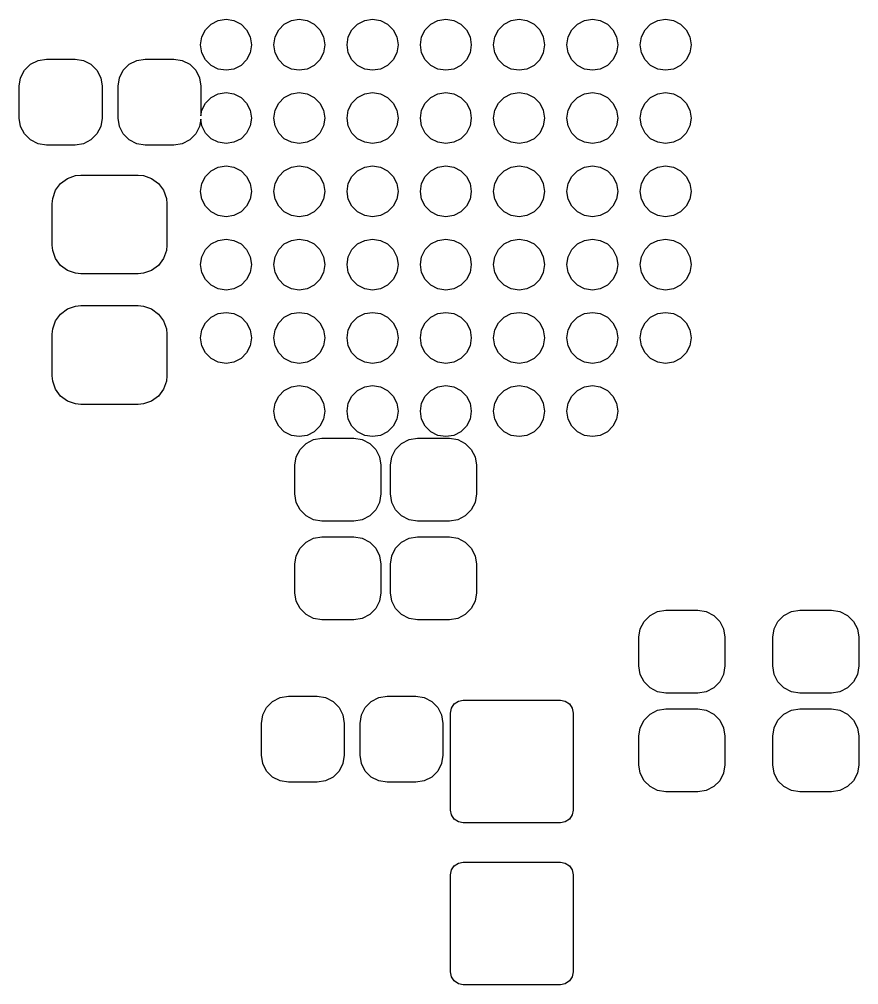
# Model space of a CAD drawing. Extents: x 2.42 to 5.08, y -5.33 to -2.67.
# Drawn here: x 3.386 to 3.905, y -4.49 to -3.894 of the extents above; entities that cross this region are included whole.
import ezdxf

# ---------------------------------------------------------------- set-up
doc = ezdxf.new("R2010")
doc.units = 0
doc.header["$MEASUREMENT"] = 0
doc.layers.add('BLACK', color=7, linetype='CONTINUOUS')

msp = doc.modelspace()

# ---------------------------------------------------------------- linework, layer by layer
at = {"layer": 'BLACK', "linetype": 'CONTINUOUS'}
for p, q in [((3.50432, -3.89671), (3.50871, -3.89447)), ((3.50871, -3.89447), (3.51357, -3.8937)), ((3.51357, -3.8937), (3.51844, -3.89447)), ((3.51844, -3.89447), (3.52283, -3.89671)), ((3.54959, -3.89671), (3.55398, -3.89447)), ((3.55398, -3.89447), (3.55885, -3.8937)), ((3.55885, -3.8937), (3.56372, -3.89447)), ((3.56372, -3.89447), (3.56811, -3.89671)), ((3.59487, -3.89671), (3.59926, -3.89447)), ((3.59926, -3.89447), (3.60413, -3.8937)), ((3.60413, -3.8937), (3.60899, -3.89447)), ((3.60899, -3.89447), (3.61338, -3.89671)), ((3.64015, -3.89671), (3.64454, -3.89447)), ((3.64454, -3.89447), (3.6494, -3.8937)), ((3.6494, -3.8937), (3.65427, -3.89447)), ((3.65427, -3.89447), (3.65866, -3.89671)), ((3.68542, -3.89671), (3.68981, -3.89447)), ((3.68981, -3.89447), (3.69468, -3.8937)), ((3.69468, -3.8937), (3.69954, -3.89447)), ((3.69954, -3.89447), (3.70393, -3.89671)), ((3.7307, -3.89671), (3.73509, -3.89447)), ((3.73509, -3.89447), (3.73995, -3.8937)), ((3.73995, -3.8937), (3.74482, -3.89447)), ((3.74482, -3.89447), (3.74921, -3.89671)), ((3.77597, -3.89671), (3.78036, -3.89447)), ((3.78036, -3.89447), (3.78523, -3.8937)), ((3.78523, -3.8937), (3.79009, -3.89447)), ((3.79009, -3.89447), (3.79448, -3.89671)), ((3.4986, -3.90458), (3.50083, -3.90019)), ((3.50083, -3.90019), (3.50432, -3.89671)), ((3.52283, -3.89671), (3.52632, -3.90019)), ((3.52632, -3.90019), (3.52855, -3.90458)), ((3.54387, -3.90458), (3.54611, -3.90019)), ((3.54611, -3.90019), (3.54959, -3.89671)), ((3.56811, -3.89671), (3.57159, -3.90019)), ((3.57159, -3.90019), (3.57383, -3.90458)), ((3.58915, -3.90458), (3.59139, -3.90019)), ((3.59139, -3.90019), (3.59487, -3.89671)), ((3.61338, -3.89671), (3.61687, -3.90019)), ((3.61687, -3.90019), (3.6191, -3.90458)), ((3.63442, -3.90458), (3.63666, -3.90019)), ((3.63666, -3.90019), (3.64015, -3.89671)), ((3.65866, -3.89671), (3.66214, -3.90019)), ((3.66214, -3.90019), (3.66438, -3.90458)), ((3.6797, -3.90458), (3.68194, -3.90019)), ((3.68194, -3.90019), (3.68542, -3.89671)), ((3.70393, -3.89671), (3.70742, -3.90019)), ((3.70742, -3.90019), (3.70965, -3.90458)), ((3.72498, -3.90458), (3.72721, -3.90019)), ((3.72721, -3.90019), (3.7307, -3.89671)), ((3.74921, -3.89671), (3.75269, -3.90019)), ((3.75269, -3.90019), (3.75493, -3.90458)), ((3.77025, -3.90458), (3.77249, -3.90019)), ((3.77249, -3.90019), (3.77597, -3.89671)), ((3.79448, -3.89671), (3.79797, -3.90019)), ((3.79797, -3.90019), (3.80021, -3.90458)), ((3.49783, -3.90945), (3.4986, -3.90458)), ((3.52855, -3.90458), (3.52932, -3.90945)), ((3.5431, -3.90945), (3.54387, -3.90458)), ((3.57383, -3.90458), (3.5746, -3.90945)), ((3.58838, -3.90945), (3.58915, -3.90458)), ((3.6191, -3.90458), (3.61987, -3.90945)), ((3.63365, -3.90945), (3.63442, -3.90458)), ((3.66438, -3.90458), (3.66515, -3.90945)), ((3.67893, -3.90945), (3.6797, -3.90458)), ((3.70965, -3.90458), (3.71043, -3.90945)), ((3.7242, -3.90945), (3.72498, -3.90458)), ((3.75493, -3.90458), (3.7557, -3.90945)), ((3.76948, -3.90945), (3.77025, -3.90458)), ((3.80021, -3.90458), (3.80098, -3.90945)), ((3.4986, -3.91432), (3.49783, -3.90945)), ((3.52932, -3.90945), (3.52855, -3.91432)), ((3.54387, -3.91432), (3.5431, -3.90945)), ((3.5746, -3.90945), (3.57383, -3.91432)), ((3.58915, -3.91432), (3.58838, -3.90945)), ((3.61987, -3.90945), (3.6191, -3.91432)), ((3.63442, -3.91432), (3.63365, -3.90945)), ((3.66515, -3.90945), (3.66438, -3.91432)), ((3.6797, -3.91432), (3.67893, -3.90945)), ((3.71043, -3.90945), (3.70965, -3.91432)), ((3.72498, -3.91432), (3.7242, -3.90945)), ((3.7557, -3.90945), (3.75493, -3.91432)), ((3.77025, -3.91432), (3.76948, -3.90945)), ((3.80098, -3.90945), (3.80021, -3.91432)), ((3.39272, -3.9215), (3.39739, -3.91913)), ((3.39739, -3.91913), (3.40256, -3.91831)), ((3.40256, -3.91831), (3.42028, -3.91831)), ((3.42028, -3.91831), (3.42545, -3.91913)), ((3.42545, -3.91913), (3.43011, -3.9215)), ((3.45375, -3.9215), (3.45841, -3.91913)), ((3.45841, -3.91913), (3.46358, -3.91831)), ((3.46358, -3.91831), (3.4813, -3.91831)), ((3.4813, -3.91831), (3.48647, -3.91913)), ((3.48647, -3.91913), (3.49113, -3.9215)), ((3.50083, -3.91871), (3.4986, -3.91432)), ((3.50432, -3.92219), (3.50083, -3.91871)), ((3.52632, -3.91871), (3.52283, -3.92219)), ((3.52855, -3.91432), (3.52632, -3.91871)), ((3.54611, -3.91871), (3.54387, -3.91432)), ((3.54959, -3.92219), (3.54611, -3.91871)), ((3.57159, -3.91871), (3.56811, -3.92219)), ((3.57383, -3.91432), (3.57159, -3.91871)), ((3.59139, -3.91871), (3.58915, -3.91432)), ((3.59487, -3.92219), (3.59139, -3.91871)), ((3.61687, -3.91871), (3.61338, -3.92219)), ((3.6191, -3.91432), (3.61687, -3.91871)), ((3.63666, -3.91871), (3.63442, -3.91432)), ((3.64015, -3.92219), (3.63666, -3.91871)), ((3.66214, -3.91871), (3.65866, -3.92219)), ((3.66438, -3.91432), (3.66214, -3.91871)), ((3.68194, -3.91871), (3.6797, -3.91432)), ((3.68542, -3.92219), (3.68194, -3.91871)), ((3.70742, -3.91871), (3.70393, -3.92219)), ((3.70965, -3.91432), (3.70742, -3.91871)), ((3.72721, -3.91871), (3.72498, -3.91432)), ((3.7307, -3.92219), (3.72721, -3.91871)), ((3.75269, -3.91871), (3.74921, -3.92219)), ((3.75493, -3.91432), (3.75269, -3.91871)), ((3.77249, -3.91871), (3.77025, -3.91432)), ((3.77597, -3.92219), (3.77249, -3.91871)), ((3.79797, -3.91871), (3.79448, -3.92219)), ((3.80021, -3.91432), (3.79797, -3.91871)), ((3.38665, -3.92987), (3.38902, -3.9252)), ((3.38902, -3.9252), (3.39272, -3.9215)), ((3.43011, -3.9215), (3.43381, -3.9252)), ((3.43381, -3.9252), (3.43619, -3.92987)), ((3.44767, -3.92987), (3.45005, -3.9252)), ((3.45005, -3.9252), (3.45375, -3.9215)), ((3.49113, -3.9215), (3.49484, -3.9252)), ((3.49484, -3.9252), (3.49721, -3.92987)), ((3.50871, -3.92443), (3.50432, -3.92219)), ((3.51357, -3.9252), (3.50871, -3.92443)), ((3.51844, -3.92443), (3.51357, -3.9252)), ((3.52283, -3.92219), (3.51844, -3.92443)), ((3.55398, -3.92443), (3.54959, -3.92219)), ((3.55885, -3.9252), (3.55398, -3.92443)), ((3.56372, -3.92443), (3.55885, -3.9252)), ((3.56811, -3.92219), (3.56372, -3.92443)), ((3.59926, -3.92443), (3.59487, -3.92219)), ((3.60413, -3.9252), (3.59926, -3.92443)), ((3.60899, -3.92443), (3.60413, -3.9252)), ((3.61338, -3.92219), (3.60899, -3.92443)), ((3.64454, -3.92443), (3.64015, -3.92219)), ((3.6494, -3.9252), (3.64454, -3.92443)), ((3.65427, -3.92443), (3.6494, -3.9252)), ((3.65866, -3.92219), (3.65427, -3.92443)), ((3.68981, -3.92443), (3.68542, -3.92219)), ((3.69468, -3.9252), (3.68981, -3.92443)), ((3.69954, -3.92443), (3.69468, -3.9252)), ((3.70393, -3.92219), (3.69954, -3.92443)), ((3.73509, -3.92443), (3.7307, -3.92219)), ((3.73995, -3.9252), (3.73509, -3.92443)), ((3.74482, -3.92443), (3.73995, -3.9252)), ((3.74921, -3.92219), (3.74482, -3.92443)), ((3.78036, -3.92443), (3.77597, -3.92219)), ((3.78523, -3.9252), (3.78036, -3.92443)), ((3.79009, -3.92443), (3.78523, -3.9252)), ((3.79448, -3.92219), (3.79009, -3.92443)), ((3.38583, -3.93504), (3.38665, -3.92987)), ((3.43619, -3.92987), (3.43701, -3.93504)), ((3.44685, -3.93504), (3.44767, -3.92987)), ((3.49721, -3.92987), (3.49803, -3.93504)), ((3.38583, -3.95472), (3.38583, -3.93504)), ((3.43701, -3.93504), (3.43701, -3.95472)), ((3.44685, -3.95472), (3.44685, -3.93504)), ((3.49803, -3.93504), (3.49803, -3.95343)), ((3.50083, -3.94547), (3.50432, -3.94198)), ((3.50432, -3.94198), (3.50871, -3.93975)), ((3.50871, -3.93975), (3.51357, -3.93898)), ((3.51357, -3.93898), (3.51844, -3.93975)), ((3.51844, -3.93975), (3.52283, -3.94198)), ((3.52283, -3.94198), (3.52632, -3.94547)), ((3.54611, -3.94547), (3.54959, -3.94198)), ((3.54959, -3.94198), (3.55398, -3.93975)), ((3.55398, -3.93975), (3.55885, -3.93898)), ((3.55885, -3.93898), (3.56372, -3.93975)), ((3.56372, -3.93975), (3.56811, -3.94198)), ((3.56811, -3.94198), (3.57159, -3.94547)), ((3.59139, -3.94547), (3.59487, -3.94198)), ((3.59487, -3.94198), (3.59926, -3.93975)), ((3.59926, -3.93975), (3.60413, -3.93898)), ((3.60413, -3.93898), (3.60899, -3.93975)), ((3.60899, -3.93975), (3.61338, -3.94198)), ((3.61338, -3.94198), (3.61687, -3.94547)), ((3.63666, -3.94547), (3.64015, -3.94198)), ((3.64015, -3.94198), (3.64454, -3.93975)), ((3.64454, -3.93975), (3.6494, -3.93898)), ((3.6494, -3.93898), (3.65427, -3.93975)), ((3.65427, -3.93975), (3.65866, -3.94198)), ((3.65866, -3.94198), (3.66214, -3.94547)), ((3.68194, -3.94547), (3.68542, -3.94198)), ((3.68542, -3.94198), (3.68981, -3.93975)), ((3.68981, -3.93975), (3.69468, -3.93898)), ((3.69468, -3.93898), (3.69954, -3.93975)), ((3.69954, -3.93975), (3.70393, -3.94198)), ((3.70393, -3.94198), (3.70742, -3.94547)), ((3.72721, -3.94547), (3.7307, -3.94198)), ((3.7307, -3.94198), (3.73509, -3.93975)), ((3.73509, -3.93975), (3.73995, -3.93898)), ((3.73995, -3.93898), (3.74482, -3.93975)), ((3.74482, -3.93975), (3.74921, -3.94198)), ((3.74921, -3.94198), (3.75269, -3.94547)), ((3.77249, -3.94547), (3.77597, -3.94198)), ((3.77597, -3.94198), (3.78036, -3.93975)), ((3.78036, -3.93975), (3.78523, -3.93898)), ((3.78523, -3.93898), (3.79009, -3.93975)), ((3.79009, -3.93975), (3.79448, -3.94198)), ((3.79448, -3.94198), (3.79797, -3.94547)), ((3.4986, -3.94986), (3.50083, -3.94547)), ((3.52632, -3.94547), (3.52855, -3.94986)), ((3.54387, -3.94986), (3.54611, -3.94547)), ((3.57159, -3.94547), (3.57383, -3.94986)), ((3.58915, -3.94986), (3.59139, -3.94547)), ((3.61687, -3.94547), (3.6191, -3.94986)), ((3.63442, -3.94986), (3.63666, -3.94547)), ((3.66214, -3.94547), (3.66438, -3.94986)), ((3.6797, -3.94986), (3.68194, -3.94547)), ((3.70742, -3.94547), (3.70965, -3.94986)), ((3.72498, -3.94986), (3.72721, -3.94547)), ((3.75269, -3.94547), (3.75493, -3.94986)), ((3.77025, -3.94986), (3.77249, -3.94547)), ((3.79797, -3.94547), (3.80021, -3.94986)), ((3.38665, -3.95989), (3.38583, -3.95472)), ((3.43701, -3.95472), (3.43619, -3.95989)), ((3.44767, -3.95989), (3.44685, -3.95472)), ((3.49803, -3.95343), (3.4986, -3.94986)), ((3.52855, -3.94986), (3.52932, -3.95472)), ((3.52932, -3.95472), (3.52855, -3.95959)), ((3.5431, -3.95472), (3.54387, -3.94986)), ((3.54387, -3.95959), (3.5431, -3.95472)), ((3.57383, -3.94986), (3.5746, -3.95472)), ((3.5746, -3.95472), (3.57383, -3.95959)), ((3.58838, -3.95472), (3.58915, -3.94986)), ((3.58915, -3.95959), (3.58838, -3.95472)), ((3.6191, -3.94986), (3.61987, -3.95472)), ((3.61987, -3.95472), (3.6191, -3.95959)), ((3.63365, -3.95472), (3.63442, -3.94986)), ((3.63442, -3.95959), (3.63365, -3.95472)), ((3.66438, -3.94986), (3.66515, -3.95472)), ((3.66515, -3.95472), (3.66438, -3.95959)), ((3.67893, -3.95472), (3.6797, -3.94986)), ((3.6797, -3.95959), (3.67893, -3.95472)), ((3.70965, -3.94986), (3.71043, -3.95472)), ((3.71043, -3.95472), (3.70965, -3.95959)), ((3.7242, -3.95472), (3.72498, -3.94986)), ((3.72498, -3.95959), (3.7242, -3.95472)), ((3.75493, -3.94986), (3.7557, -3.95472)), ((3.7557, -3.95472), (3.75493, -3.95959)), ((3.76948, -3.95472), (3.77025, -3.94986)), ((3.77025, -3.95959), (3.76948, -3.95472)), ((3.80021, -3.94986), (3.80098, -3.95472)), ((3.80098, -3.95472), (3.80021, -3.95959)), ((3.38902, -3.96456), (3.38665, -3.95989)), ((3.43619, -3.95989), (3.43381, -3.96456)), ((3.45005, -3.96456), (3.44767, -3.95989)), ((3.49721, -3.95989), (3.49484, -3.96456)), ((3.49793, -3.95537), (3.49721, -3.95989)), ((3.4986, -3.95959), (3.49793, -3.95537)), ((3.50083, -3.96398), (3.4986, -3.95959)), ((3.52855, -3.95959), (3.52632, -3.96398)), ((3.54611, -3.96398), (3.54387, -3.95959)), ((3.57383, -3.95959), (3.57159, -3.96398)), ((3.59139, -3.96398), (3.58915, -3.95959)), ((3.6191, -3.95959), (3.61687, -3.96398)), ((3.63666, -3.96398), (3.63442, -3.95959)), ((3.66438, -3.95959), (3.66214, -3.96398)), ((3.68194, -3.96398), (3.6797, -3.95959)), ((3.70965, -3.95959), (3.70742, -3.96398)), ((3.72721, -3.96398), (3.72498, -3.95959)), ((3.75493, -3.95959), (3.75269, -3.96398)), ((3.77249, -3.96398), (3.77025, -3.95959)), ((3.80021, -3.95959), (3.79797, -3.96398)), ((3.39272, -3.96826), (3.38902, -3.96456)), ((3.43381, -3.96456), (3.43011, -3.96826)), ((3.45375, -3.96826), (3.45005, -3.96456)), ((3.49484, -3.96456), (3.49113, -3.96826)), ((3.50432, -3.96746), (3.50083, -3.96398)), ((3.52632, -3.96398), (3.52283, -3.96746)), ((3.54959, -3.96746), (3.54611, -3.96398)), ((3.57159, -3.96398), (3.56811, -3.96746)), ((3.59487, -3.96746), (3.59139, -3.96398)), ((3.61687, -3.96398), (3.61338, -3.96746)), ((3.64015, -3.96746), (3.63666, -3.96398)), ((3.66214, -3.96398), (3.65866, -3.96746)), ((3.68542, -3.96746), (3.68194, -3.96398)), ((3.70742, -3.96398), (3.70393, -3.96746)), ((3.7307, -3.96746), (3.72721, -3.96398)), ((3.75269, -3.96398), (3.74921, -3.96746)), ((3.77597, -3.96746), (3.77249, -3.96398)), ((3.79797, -3.96398), (3.79448, -3.96746)), ((3.39739, -3.97064), (3.39272, -3.96826)), ((3.40256, -3.97146), (3.39739, -3.97064)), ((3.42028, -3.97146), (3.40256, -3.97146)), ((3.42545, -3.97064), (3.42028, -3.97146)), ((3.43011, -3.96826), (3.42545, -3.97064)), ((3.45841, -3.97064), (3.45375, -3.96826)), ((3.46358, -3.97146), (3.45841, -3.97064)), ((3.4813, -3.97146), (3.46358, -3.97146)), ((3.48647, -3.97064), (3.4813, -3.97146)), ((3.49113, -3.96826), (3.48647, -3.97064)), ((3.50871, -3.9697), (3.50432, -3.96746)), ((3.51357, -3.97047), (3.50871, -3.9697)), ((3.51844, -3.9697), (3.51357, -3.97047)), ((3.52283, -3.96746), (3.51844, -3.9697)), ((3.55398, -3.9697), (3.54959, -3.96746)), ((3.55885, -3.97047), (3.55398, -3.9697)), ((3.56372, -3.9697), (3.55885, -3.97047)), ((3.56811, -3.96746), (3.56372, -3.9697)), ((3.59926, -3.9697), (3.59487, -3.96746)), ((3.60413, -3.97047), (3.59926, -3.9697)), ((3.60899, -3.9697), (3.60413, -3.97047)), ((3.61338, -3.96746), (3.60899, -3.9697)), ((3.64454, -3.9697), (3.64015, -3.96746)), ((3.6494, -3.97047), (3.64454, -3.9697)), ((3.65427, -3.9697), (3.6494, -3.97047)), ((3.65866, -3.96746), (3.65427, -3.9697)), ((3.68981, -3.9697), (3.68542, -3.96746)), ((3.69468, -3.97047), (3.68981, -3.9697)), ((3.69954, -3.9697), (3.69468, -3.97047)), ((3.70393, -3.96746), (3.69954, -3.9697)), ((3.73509, -3.9697), (3.7307, -3.96746)), ((3.73995, -3.97047), (3.73509, -3.9697)), ((3.74482, -3.9697), (3.73995, -3.97047)), ((3.74921, -3.96746), (3.74482, -3.9697)), ((3.78036, -3.9697), (3.77597, -3.96746)), ((3.78523, -3.97047), (3.78036, -3.9697)), ((3.79009, -3.9697), (3.78523, -3.97047)), ((3.79448, -3.96746), (3.79009, -3.9697)), ((3.50871, -3.98502), (3.51357, -3.98425)), ((3.51357, -3.98425), (3.51844, -3.98502)), ((3.55398, -3.98502), (3.55885, -3.98425)), ((3.55885, -3.98425), (3.56372, -3.98502)), ((3.59926, -3.98502), (3.60413, -3.98425)), ((3.60413, -3.98425), (3.60899, -3.98502)), ((3.64454, -3.98502), (3.6494, -3.98425)), ((3.6494, -3.98425), (3.65427, -3.98502)), ((3.68981, -3.98502), (3.69468, -3.98425)), ((3.69468, -3.98425), (3.69954, -3.98502)), ((3.73509, -3.98502), (3.73995, -3.98425)), ((3.73995, -3.98425), (3.74482, -3.98502)), ((3.78036, -3.98502), (3.78523, -3.98425)), ((3.78523, -3.98425), (3.79009, -3.98502)), ((3.41559, -3.99199), (3.42056, -3.99025)), ((3.42056, -3.99025), (3.42388, -3.98993)), ((3.42388, -3.98993), (3.45932, -3.98993)), ((3.45932, -3.98993), (3.46264, -3.99025)), ((3.46264, -3.99025), (3.46761, -3.99199)), ((3.4986, -3.99513), (3.50083, -3.99074)), ((3.50083, -3.99074), (3.50432, -3.98726)), ((3.50432, -3.98726), (3.50871, -3.98502)), ((3.51844, -3.98502), (3.52283, -3.98726)), ((3.52283, -3.98726), (3.52632, -3.99074)), ((3.52632, -3.99074), (3.52855, -3.99513)), ((3.54387, -3.99513), (3.54611, -3.99074)), ((3.54611, -3.99074), (3.54959, -3.98726)), ((3.54959, -3.98726), (3.55398, -3.98502)), ((3.56372, -3.98502), (3.56811, -3.98726)), ((3.56811, -3.98726), (3.57159, -3.99074)), ((3.57159, -3.99074), (3.57383, -3.99513)), ((3.58915, -3.99513), (3.59139, -3.99074)), ((3.59139, -3.99074), (3.59487, -3.98726)), ((3.59487, -3.98726), (3.59926, -3.98502)), ((3.60899, -3.98502), (3.61338, -3.98726)), ((3.61338, -3.98726), (3.61687, -3.99074)), ((3.61687, -3.99074), (3.6191, -3.99513)), ((3.63442, -3.99513), (3.63666, -3.99074)), ((3.63666, -3.99074), (3.64015, -3.98726)), ((3.64015, -3.98726), (3.64454, -3.98502)), ((3.65427, -3.98502), (3.65866, -3.98726)), ((3.65866, -3.98726), (3.66214, -3.99074)), ((3.66214, -3.99074), (3.66438, -3.99513)), ((3.6797, -3.99513), (3.68194, -3.99074)), ((3.68194, -3.99074), (3.68542, -3.98726)), ((3.68542, -3.98726), (3.68981, -3.98502)), ((3.69954, -3.98502), (3.70393, -3.98726)), ((3.70393, -3.98726), (3.70742, -3.99074)), ((3.70742, -3.99074), (3.70965, -3.99513)), ((3.72498, -3.99513), (3.72721, -3.99074)), ((3.72721, -3.99074), (3.7307, -3.98726)), ((3.7307, -3.98726), (3.73509, -3.98502)), ((3.74482, -3.98502), (3.74921, -3.98726)), ((3.74921, -3.98726), (3.75269, -3.99074)), ((3.75269, -3.99074), (3.75493, -3.99513)), ((3.77025, -3.99513), (3.77249, -3.99074)), ((3.77249, -3.99074), (3.77597, -3.98726)), ((3.77597, -3.98726), (3.78036, -3.98502)), ((3.79009, -3.98502), (3.79448, -3.98726)), ((3.79448, -3.98726), (3.79797, -3.99074)), ((3.79797, -3.99074), (3.80021, -3.99513)), ((3.40823, -3.99936), (3.41136, -3.99512)), ((3.41136, -3.99512), (3.41559, -3.99199)), ((3.46761, -3.99199), (3.47184, -3.99512)), ((3.47184, -3.99512), (3.47497, -3.99936)), ((3.49783, -4), (3.4986, -3.99513)), ((3.52855, -3.99513), (3.52932, -4)), ((3.5431, -4), (3.54387, -3.99513)), ((3.57383, -3.99513), (3.5746, -4)), ((3.58838, -4), (3.58915, -3.99513)), ((3.6191, -3.99513), (3.61987, -4)), ((3.63365, -4), (3.63442, -3.99513)), ((3.66438, -3.99513), (3.66515, -4)), ((3.67893, -4), (3.6797, -3.99513)), ((3.70965, -3.99513), (3.71043, -4)), ((3.7242, -4), (3.72498, -3.99513)), ((3.75493, -3.99513), (3.7557, -4)), ((3.76948, -4), (3.77025, -3.99513)), ((3.80021, -3.99513), (3.80098, -4)), ((3.40648, -4.00433), (3.40823, -3.99936)), ((3.47497, -3.99936), (3.47672, -4.00433)), ((3.4986, -4.00487), (3.49783, -4)), ((3.52932, -4), (3.52855, -4.00487)), ((3.54387, -4.00487), (3.5431, -4)), ((3.5746, -4), (3.57383, -4.00487)), ((3.58915, -4.00487), (3.58838, -4)), ((3.61987, -4), (3.6191, -4.00487)), ((3.63442, -4.00487), (3.63365, -4)), ((3.66515, -4), (3.66438, -4.00487)), ((3.6797, -4.00487), (3.67893, -4)), ((3.71043, -4), (3.70965, -4.00487)), ((3.72498, -4.00487), (3.7242, -4)), ((3.7557, -4), (3.75493, -4.00487)), ((3.77025, -4.00487), (3.76948, -4)), ((3.80098, -4), (3.80021, -4.00487)), ((3.40617, -4.00765), (3.40648, -4.00433)), ((3.40617, -4.03324), (3.40617, -4.00765)), ((3.47672, -4.00433), (3.47703, -4.00765)), ((3.47703, -4.00765), (3.47703, -4.03324)), ((3.50083, -4.00926), (3.4986, -4.00487)), ((3.52855, -4.00487), (3.52632, -4.00926)), ((3.54611, -4.00926), (3.54387, -4.00487)), ((3.57383, -4.00487), (3.57159, -4.00926)), ((3.59139, -4.00926), (3.58915, -4.00487)), ((3.6191, -4.00487), (3.61687, -4.00926)), ((3.63666, -4.00926), (3.63442, -4.00487)), ((3.66438, -4.00487), (3.66214, -4.00926)), ((3.68194, -4.00926), (3.6797, -4.00487)), ((3.70965, -4.00487), (3.70742, -4.00926)), ((3.72721, -4.00926), (3.72498, -4.00487)), ((3.75493, -4.00487), (3.75269, -4.00926)), ((3.77249, -4.00926), (3.77025, -4.00487)), ((3.80021, -4.00487), (3.79797, -4.00926)), ((3.50432, -4.01274), (3.50083, -4.00926)), ((3.50871, -4.01498), (3.50432, -4.01274)), ((3.52283, -4.01274), (3.51844, -4.01498)), ((3.52632, -4.00926), (3.52283, -4.01274)), ((3.54959, -4.01274), (3.54611, -4.00926)), ((3.55398, -4.01498), (3.54959, -4.01274)), ((3.56811, -4.01274), (3.56372, -4.01498)), ((3.57159, -4.00926), (3.56811, -4.01274)), ((3.59487, -4.01274), (3.59139, -4.00926)), ((3.59926, -4.01498), (3.59487, -4.01274)), ((3.61338, -4.01274), (3.60899, -4.01498)), ((3.61687, -4.00926), (3.61338, -4.01274)), ((3.64015, -4.01274), (3.63666, -4.00926)), ((3.64454, -4.01498), (3.64015, -4.01274)), ((3.65866, -4.01274), (3.65427, -4.01498)), ((3.66214, -4.00926), (3.65866, -4.01274)), ((3.68542, -4.01274), (3.68194, -4.00926)), ((3.68981, -4.01498), (3.68542, -4.01274)), ((3.70393, -4.01274), (3.69954, -4.01498)), ((3.70742, -4.00926), (3.70393, -4.01274)), ((3.7307, -4.01274), (3.72721, -4.00926)), ((3.73509, -4.01498), (3.7307, -4.01274)), ((3.74921, -4.01274), (3.74482, -4.01498)), ((3.75269, -4.00926), (3.74921, -4.01274)), ((3.77597, -4.01274), (3.77249, -4.00926)), ((3.78036, -4.01498), (3.77597, -4.01274)), ((3.79448, -4.01274), (3.79009, -4.01498)), ((3.79797, -4.00926), (3.79448, -4.01274)), ((3.51357, -4.01575), (3.50871, -4.01498)), ((3.51844, -4.01498), (3.51357, -4.01575)), ((3.55885, -4.01575), (3.55398, -4.01498)), ((3.56372, -4.01498), (3.55885, -4.01575)), ((3.60413, -4.01575), (3.59926, -4.01498)), ((3.60899, -4.01498), (3.60413, -4.01575)), ((3.6494, -4.01575), (3.64454, -4.01498)), ((3.65427, -4.01498), (3.6494, -4.01575)), ((3.69468, -4.01575), (3.68981, -4.01498)), ((3.69954, -4.01498), (3.69468, -4.01575)), ((3.73995, -4.01575), (3.73509, -4.01498)), ((3.74482, -4.01498), (3.73995, -4.01575)), ((3.78523, -4.01575), (3.78036, -4.01498)), ((3.79009, -4.01498), (3.78523, -4.01575)), ((3.50083, -4.03602), (3.50432, -4.03254)), ((3.50432, -4.03254), (3.50871, -4.0303)), ((3.50871, -4.0303), (3.51357, -4.02953)), ((3.51357, -4.02953), (3.51844, -4.0303)), ((3.51844, -4.0303), (3.52283, -4.03254)), ((3.52283, -4.03254), (3.52632, -4.03602)), ((3.54611, -4.03602), (3.54959, -4.03254)), ((3.54959, -4.03254), (3.55398, -4.0303)), ((3.55398, -4.0303), (3.55885, -4.02953)), ((3.55885, -4.02953), (3.56372, -4.0303)), ((3.56372, -4.0303), (3.56811, -4.03254)), ((3.56811, -4.03254), (3.57159, -4.03602)), ((3.59139, -4.03602), (3.59487, -4.03254)), ((3.59487, -4.03254), (3.59926, -4.0303)), ((3.59926, -4.0303), (3.60413, -4.02953)), ((3.60413, -4.02953), (3.60899, -4.0303)), ((3.60899, -4.0303), (3.61338, -4.03254)), ((3.61338, -4.03254), (3.61687, -4.03602)), ((3.63666, -4.03602), (3.64015, -4.03254)), ((3.64015, -4.03254), (3.64454, -4.0303)), ((3.64454, -4.0303), (3.6494, -4.02953)), ((3.6494, -4.02953), (3.65427, -4.0303)), ((3.65427, -4.0303), (3.65866, -4.03254)), ((3.65866, -4.03254), (3.66214, -4.03602)), ((3.68194, -4.03602), (3.68542, -4.03254)), ((3.68542, -4.03254), (3.68981, -4.0303)), ((3.68981, -4.0303), (3.69468, -4.02953)), ((3.69468, -4.02953), (3.69954, -4.0303)), ((3.69954, -4.0303), (3.70393, -4.03254)), ((3.70393, -4.03254), (3.70742, -4.03602)), ((3.72721, -4.03602), (3.7307, -4.03254)), ((3.7307, -4.03254), (3.73509, -4.0303)), ((3.73509, -4.0303), (3.73995, -4.02953)), ((3.73995, -4.02953), (3.74482, -4.0303)), ((3.74482, -4.0303), (3.74921, -4.03254)), ((3.74921, -4.03254), (3.75269, -4.03602)), ((3.77249, -4.03602), (3.77597, -4.03254)), ((3.77597, -4.03254), (3.78036, -4.0303)), ((3.78036, -4.0303), (3.78523, -4.02953)), ((3.78523, -4.02953), (3.79009, -4.0303)), ((3.79009, -4.0303), (3.79448, -4.03254)), ((3.79448, -4.03254), (3.79797, -4.03602)), ((3.40648, -4.03656), (3.40617, -4.03324)), ((3.40823, -4.04153), (3.40648, -4.03656)), ((3.47672, -4.03656), (3.47497, -4.04153)), ((3.47703, -4.03324), (3.47672, -4.03656)), ((3.4986, -4.04041), (3.50083, -4.03602)), ((3.52632, -4.03602), (3.52855, -4.04041)), ((3.54387, -4.04041), (3.54611, -4.03602)), ((3.57159, -4.03602), (3.57383, -4.04041)), ((3.58915, -4.04041), (3.59139, -4.03602)), ((3.61687, -4.03602), (3.6191, -4.04041)), ((3.63442, -4.04041), (3.63666, -4.03602)), ((3.66214, -4.03602), (3.66438, -4.04041)), ((3.6797, -4.04041), (3.68194, -4.03602)), ((3.70742, -4.03602), (3.70965, -4.04041)), ((3.72498, -4.04041), (3.72721, -4.03602)), ((3.75269, -4.03602), (3.75493, -4.04041)), ((3.77025, -4.04041), (3.77249, -4.03602)), ((3.79797, -4.03602), (3.80021, -4.04041)), ((3.41136, -4.04577), (3.40823, -4.04153)), ((3.47497, -4.04153), (3.47184, -4.04577)), ((3.49783, -4.04528), (3.4986, -4.04041)), ((3.52855, -4.04041), (3.52932, -4.04528)), ((3.5431, -4.04528), (3.54387, -4.04041)), ((3.57383, -4.04041), (3.5746, -4.04528)), ((3.58838, -4.04528), (3.58915, -4.04041)), ((3.6191, -4.04041), (3.61987, -4.04528)), ((3.63365, -4.04528), (3.63442, -4.04041)), ((3.66438, -4.04041), (3.66515, -4.04528)), ((3.67893, -4.04528), (3.6797, -4.04041)), ((3.70965, -4.04041), (3.71043, -4.04528)), ((3.7242, -4.04528), (3.72498, -4.04041)), ((3.75493, -4.04041), (3.7557, -4.04528)), ((3.76948, -4.04528), (3.77025, -4.04041)), ((3.80021, -4.04041), (3.80098, -4.04528)), ((3.41559, -4.0489), (3.41136, -4.04577)), ((3.42056, -4.05064), (3.41559, -4.0489)), ((3.46761, -4.0489), (3.46264, -4.05064)), ((3.47184, -4.04577), (3.46761, -4.0489)), ((3.4986, -4.05014), (3.49783, -4.04528)), ((3.50083, -4.05453), (3.4986, -4.05014)), ((3.52855, -4.05014), (3.52632, -4.05453)), ((3.52932, -4.04528), (3.52855, -4.05014)), ((3.54387, -4.05014), (3.5431, -4.04528)), ((3.54611, -4.05453), (3.54387, -4.05014)), ((3.57383, -4.05014), (3.57159, -4.05453)), ((3.5746, -4.04528), (3.57383, -4.05014)), ((3.58915, -4.05014), (3.58838, -4.04528)), ((3.59139, -4.05453), (3.58915, -4.05014)), ((3.6191, -4.05014), (3.61687, -4.05453)), ((3.61987, -4.04528), (3.6191, -4.05014)), ((3.63442, -4.05014), (3.63365, -4.04528)), ((3.63666, -4.05453), (3.63442, -4.05014)), ((3.66438, -4.05014), (3.66214, -4.05453)), ((3.66515, -4.04528), (3.66438, -4.05014)), ((3.6797, -4.05014), (3.67893, -4.04528)), ((3.68194, -4.05453), (3.6797, -4.05014)), ((3.70965, -4.05014), (3.70742, -4.05453)), ((3.71043, -4.04528), (3.70965, -4.05014)), ((3.72498, -4.05014), (3.7242, -4.04528)), ((3.72721, -4.05453), (3.72498, -4.05014)), ((3.75493, -4.05014), (3.75269, -4.05453)), ((3.7557, -4.04528), (3.75493, -4.05014)), ((3.77025, -4.05014), (3.76948, -4.04528)), ((3.77249, -4.05453), (3.77025, -4.05014)), ((3.80021, -4.05014), (3.79797, -4.05453)), ((3.80098, -4.04528), (3.80021, -4.05014)), ((3.42388, -4.05096), (3.42056, -4.05064)), ((3.45932, -4.05096), (3.42388, -4.05096)), ((3.46264, -4.05064), (3.45932, -4.05096)), ((3.50432, -4.05802), (3.50083, -4.05453)), ((3.52632, -4.05453), (3.52283, -4.05802)), ((3.54959, -4.05802), (3.54611, -4.05453)), ((3.57159, -4.05453), (3.56811, -4.05802)), ((3.59487, -4.05802), (3.59139, -4.05453)), ((3.61687, -4.05453), (3.61338, -4.05802)), ((3.64015, -4.05802), (3.63666, -4.05453)), ((3.66214, -4.05453), (3.65866, -4.05802)), ((3.68542, -4.05802), (3.68194, -4.05453)), ((3.70742, -4.05453), (3.70393, -4.05802)), ((3.7307, -4.05802), (3.72721, -4.05453)), ((3.75269, -4.05453), (3.74921, -4.05802)), ((3.77597, -4.05802), (3.77249, -4.05453)), ((3.79797, -4.05453), (3.79448, -4.05802)), ((3.50871, -4.06025), (3.50432, -4.05802)), ((3.51357, -4.06102), (3.50871, -4.06025)), ((3.51844, -4.06025), (3.51357, -4.06102)), ((3.52283, -4.05802), (3.51844, -4.06025)), ((3.55398, -4.06025), (3.54959, -4.05802)), ((3.55885, -4.06102), (3.55398, -4.06025)), ((3.56372, -4.06025), (3.55885, -4.06102)), ((3.56811, -4.05802), (3.56372, -4.06025)), ((3.59926, -4.06025), (3.59487, -4.05802)), ((3.60413, -4.06102), (3.59926, -4.06025)), ((3.60899, -4.06025), (3.60413, -4.06102)), ((3.61338, -4.05802), (3.60899, -4.06025)), ((3.64454, -4.06025), (3.64015, -4.05802)), ((3.6494, -4.06102), (3.64454, -4.06025)), ((3.65427, -4.06025), (3.6494, -4.06102)), ((3.65866, -4.05802), (3.65427, -4.06025)), ((3.68981, -4.06025), (3.68542, -4.05802)), ((3.69468, -4.06102), (3.68981, -4.06025)), ((3.69954, -4.06025), (3.69468, -4.06102)), ((3.70393, -4.05802), (3.69954, -4.06025)), ((3.73509, -4.06025), (3.7307, -4.05802)), ((3.73995, -4.06102), (3.73509, -4.06025)), ((3.74482, -4.06025), (3.73995, -4.06102)), ((3.74921, -4.05802), (3.74482, -4.06025)), ((3.78036, -4.06025), (3.77597, -4.05802)), ((3.78523, -4.06102), (3.78036, -4.06025)), ((3.79009, -4.06025), (3.78523, -4.06102)), ((3.79448, -4.05802), (3.79009, -4.06025)), ((3.41136, -4.07583), (3.41559, -4.0727)), ((3.41559, -4.0727), (3.42056, -4.07096)), ((3.42056, -4.07096), (3.42388, -4.07064)), ((3.42388, -4.07064), (3.45932, -4.07064)), ((3.45932, -4.07064), (3.46264, -4.07096)), ((3.46264, -4.07096), (3.46761, -4.0727)), ((3.46761, -4.0727), (3.47184, -4.07583)), ((3.40648, -4.08504), (3.40823, -4.08007)), ((3.40823, -4.08007), (3.41136, -4.07583)), ((3.47184, -4.07583), (3.47497, -4.08007)), ((3.47497, -4.08007), (3.47672, -4.08504)), ((3.50083, -4.08129), (3.50432, -4.07781)), ((3.50432, -4.07781), (3.50871, -4.07557)), ((3.50871, -4.07557), (3.51357, -4.0748)), ((3.51357, -4.0748), (3.51844, -4.07557)), ((3.51844, -4.07557), (3.52283, -4.07781)), ((3.52283, -4.07781), (3.52632, -4.08129)), ((3.54611, -4.08129), (3.54959, -4.07781)), ((3.54959, -4.07781), (3.55398, -4.07557)), ((3.55398, -4.07557), (3.55885, -4.0748)), ((3.55885, -4.0748), (3.56372, -4.07557)), ((3.56372, -4.07557), (3.56811, -4.07781)), ((3.56811, -4.07781), (3.57159, -4.08129)), ((3.59139, -4.08129), (3.59487, -4.07781)), ((3.59487, -4.07781), (3.59926, -4.07557)), ((3.59926, -4.07557), (3.60413, -4.0748)), ((3.60413, -4.0748), (3.60899, -4.07557)), ((3.60899, -4.07557), (3.61338, -4.07781)), ((3.61338, -4.07781), (3.61687, -4.08129)), ((3.63666, -4.08129), (3.64015, -4.07781)), ((3.64015, -4.07781), (3.64454, -4.07557)), ((3.64454, -4.07557), (3.6494, -4.0748)), ((3.6494, -4.0748), (3.65427, -4.07557)), ((3.65427, -4.07557), (3.65866, -4.07781)), ((3.65866, -4.07781), (3.66214, -4.08129)), ((3.68194, -4.08129), (3.68542, -4.07781)), ((3.68542, -4.07781), (3.68981, -4.07557)), ((3.68981, -4.07557), (3.69468, -4.0748)), ((3.69468, -4.0748), (3.69954, -4.07557)), ((3.69954, -4.07557), (3.70393, -4.07781)), ((3.70393, -4.07781), (3.70742, -4.08129)), ((3.72721, -4.08129), (3.7307, -4.07781)), ((3.7307, -4.07781), (3.73509, -4.07557)), ((3.73509, -4.07557), (3.73995, -4.0748)), ((3.73995, -4.0748), (3.74482, -4.07557)), ((3.74482, -4.07557), (3.74921, -4.07781)), ((3.74921, -4.07781), (3.75269, -4.08129)), ((3.77249, -4.08129), (3.77597, -4.07781)), ((3.77597, -4.07781), (3.78036, -4.07557)), ((3.78036, -4.07557), (3.78523, -4.0748)), ((3.78523, -4.0748), (3.79009, -4.07557)), ((3.79009, -4.07557), (3.79448, -4.07781)), ((3.79448, -4.07781), (3.79797, -4.08129)), ((3.40617, -4.08836), (3.40648, -4.08504)), ((3.47672, -4.08504), (3.47703, -4.08836)), ((3.49783, -4.09055), (3.4986, -4.08568)), ((3.4986, -4.08568), (3.50083, -4.08129)), ((3.52632, -4.08129), (3.52855, -4.08568)), ((3.52855, -4.08568), (3.52932, -4.09055)), ((3.5431, -4.09055), (3.54387, -4.08568)), ((3.54387, -4.08568), (3.54611, -4.08129)), ((3.57159, -4.08129), (3.57383, -4.08568)), ((3.57383, -4.08568), (3.5746, -4.09055)), ((3.58838, -4.09055), (3.58915, -4.08568)), ((3.58915, -4.08568), (3.59139, -4.08129)), ((3.61687, -4.08129), (3.6191, -4.08568)), ((3.6191, -4.08568), (3.61987, -4.09055)), ((3.63365, -4.09055), (3.63442, -4.08568)), ((3.63442, -4.08568), (3.63666, -4.08129)), ((3.66214, -4.08129), (3.66438, -4.08568)), ((3.66438, -4.08568), (3.66515, -4.09055)), ((3.67893, -4.09055), (3.6797, -4.08568)), ((3.6797, -4.08568), (3.68194, -4.08129)), ((3.70742, -4.08129), (3.70965, -4.08568)), ((3.70965, -4.08568), (3.71043, -4.09055)), ((3.7242, -4.09055), (3.72498, -4.08568)), ((3.72498, -4.08568), (3.72721, -4.08129)), ((3.75269, -4.08129), (3.75493, -4.08568)), ((3.75493, -4.08568), (3.7557, -4.09055)), ((3.76948, -4.09055), (3.77025, -4.08568)), ((3.77025, -4.08568), (3.77249, -4.08129)), ((3.79797, -4.08129), (3.80021, -4.08568)), ((3.80021, -4.08568), (3.80098, -4.09055)), ((3.40617, -4.11395), (3.40617, -4.08836)), ((3.47703, -4.08836), (3.47703, -4.11395)), ((3.4986, -4.09542), (3.49783, -4.09055)), ((3.52932, -4.09055), (3.52855, -4.09542)), ((3.54387, -4.09542), (3.5431, -4.09055)), ((3.5746, -4.09055), (3.57383, -4.09542)), ((3.58915, -4.09542), (3.58838, -4.09055)), ((3.61987, -4.09055), (3.6191, -4.09542)), ((3.63442, -4.09542), (3.63365, -4.09055)), ((3.66515, -4.09055), (3.66438, -4.09542)), ((3.6797, -4.09542), (3.67893, -4.09055)), ((3.71043, -4.09055), (3.70965, -4.09542)), ((3.72498, -4.09542), (3.7242, -4.09055)), ((3.7557, -4.09055), (3.75493, -4.09542)), ((3.77025, -4.09542), (3.76948, -4.09055)), ((3.80098, -4.09055), (3.80021, -4.09542)), ((3.50083, -4.09981), (3.4986, -4.09542)), ((3.52855, -4.09542), (3.52632, -4.09981)), ((3.54611, -4.09981), (3.54387, -4.09542)), ((3.57383, -4.09542), (3.57159, -4.09981)), ((3.59139, -4.09981), (3.58915, -4.09542)), ((3.6191, -4.09542), (3.61687, -4.09981)), ((3.63666, -4.09981), (3.63442, -4.09542)), ((3.66438, -4.09542), (3.66214, -4.09981)), ((3.68194, -4.09981), (3.6797, -4.09542)), ((3.70965, -4.09542), (3.70742, -4.09981)), ((3.72721, -4.09981), (3.72498, -4.09542)), ((3.75493, -4.09542), (3.75269, -4.09981)), ((3.77249, -4.09981), (3.77025, -4.09542)), ((3.80021, -4.09542), (3.79797, -4.09981)), ((3.50432, -4.10329), (3.50083, -4.09981)), ((3.50871, -4.10553), (3.50432, -4.10329)), ((3.52283, -4.10329), (3.51844, -4.10553)), ((3.52632, -4.09981), (3.52283, -4.10329)), ((3.54959, -4.10329), (3.54611, -4.09981)), ((3.55398, -4.10553), (3.54959, -4.10329)), ((3.56811, -4.10329), (3.56372, -4.10553)), ((3.57159, -4.09981), (3.56811, -4.10329)), ((3.59487, -4.10329), (3.59139, -4.09981)), ((3.59926, -4.10553), (3.59487, -4.10329)), ((3.61338, -4.10329), (3.60899, -4.10553)), ((3.61687, -4.09981), (3.61338, -4.10329)), ((3.64015, -4.10329), (3.63666, -4.09981)), ((3.64454, -4.10553), (3.64015, -4.10329)), ((3.65866, -4.10329), (3.65427, -4.10553)), ((3.66214, -4.09981), (3.65866, -4.10329)), ((3.68542, -4.10329), (3.68194, -4.09981)), ((3.68981, -4.10553), (3.68542, -4.10329)), ((3.70393, -4.10329), (3.69954, -4.10553)), ((3.70742, -4.09981), (3.70393, -4.10329)), ((3.7307, -4.10329), (3.72721, -4.09981)), ((3.73509, -4.10553), (3.7307, -4.10329)), ((3.74921, -4.10329), (3.74482, -4.10553)), ((3.75269, -4.09981), (3.74921, -4.10329)), ((3.77597, -4.10329), (3.77249, -4.09981)), ((3.78036, -4.10553), (3.77597, -4.10329)), ((3.79448, -4.10329), (3.79009, -4.10553)), ((3.79797, -4.09981), (3.79448, -4.10329)), ((3.51357, -4.1063), (3.50871, -4.10553)), ((3.51844, -4.10553), (3.51357, -4.1063)), ((3.55885, -4.1063), (3.55398, -4.10553)), ((3.56372, -4.10553), (3.55885, -4.1063)), ((3.60413, -4.1063), (3.59926, -4.10553)), ((3.60899, -4.10553), (3.60413, -4.1063)), ((3.6494, -4.1063), (3.64454, -4.10553)), ((3.65427, -4.10553), (3.6494, -4.1063)), ((3.69468, -4.1063), (3.68981, -4.10553)), ((3.69954, -4.10553), (3.69468, -4.1063)), ((3.73995, -4.1063), (3.73509, -4.10553)), ((3.74482, -4.10553), (3.73995, -4.1063)), ((3.78523, -4.1063), (3.78036, -4.10553)), ((3.79009, -4.10553), (3.78523, -4.1063)), ((3.40648, -4.11727), (3.40617, -4.11395)), ((3.47703, -4.11395), (3.47672, -4.11727)), ((3.40823, -4.12224), (3.40648, -4.11727)), ((3.47672, -4.11727), (3.47497, -4.12224)), ((3.54959, -4.12309), (3.55398, -4.12085)), ((3.55398, -4.12085), (3.55885, -4.12008)), ((3.55885, -4.12008), (3.56372, -4.12085)), ((3.56372, -4.12085), (3.56811, -4.12309)), ((3.59487, -4.12309), (3.59926, -4.12085)), ((3.59926, -4.12085), (3.60413, -4.12008)), ((3.60413, -4.12008), (3.60899, -4.12085)), ((3.60899, -4.12085), (3.61338, -4.12309)), ((3.64015, -4.12309), (3.64454, -4.12085)), ((3.64454, -4.12085), (3.6494, -4.12008)), ((3.6494, -4.12008), (3.65427, -4.12085)), ((3.65427, -4.12085), (3.65866, -4.12309)), ((3.68542, -4.12309), (3.68981, -4.12085)), ((3.68981, -4.12085), (3.69468, -4.12008)), ((3.69468, -4.12008), (3.69954, -4.12085)), ((3.69954, -4.12085), (3.70393, -4.12309)), ((3.7307, -4.12309), (3.73509, -4.12085)), ((3.73509, -4.12085), (3.73995, -4.12008)), ((3.73995, -4.12008), (3.74482, -4.12085)), ((3.74482, -4.12085), (3.74921, -4.12309)), ((3.41136, -4.12648), (3.40823, -4.12224)), ((3.41559, -4.12961), (3.41136, -4.12648)), ((3.47184, -4.12648), (3.46761, -4.12961)), ((3.47497, -4.12224), (3.47184, -4.12648)), ((3.54387, -4.13096), (3.54611, -4.12657)), ((3.54611, -4.12657), (3.54959, -4.12309)), ((3.56811, -4.12309), (3.57159, -4.12657)), ((3.57159, -4.12657), (3.57383, -4.13096)), ((3.58915, -4.13096), (3.59139, -4.12657)), ((3.59139, -4.12657), (3.59487, -4.12309)), ((3.61338, -4.12309), (3.61687, -4.12657)), ((3.61687, -4.12657), (3.6191, -4.13096)), ((3.63442, -4.13096), (3.63666, -4.12657)), ((3.63666, -4.12657), (3.64015, -4.12309)), ((3.65866, -4.12309), (3.66214, -4.12657)), ((3.66214, -4.12657), (3.66438, -4.13096)), ((3.6797, -4.13096), (3.68194, -4.12657)), ((3.68194, -4.12657), (3.68542, -4.12309)), ((3.70393, -4.12309), (3.70742, -4.12657)), ((3.70742, -4.12657), (3.70965, -4.13096)), ((3.72498, -4.13096), (3.72721, -4.12657)), ((3.72721, -4.12657), (3.7307, -4.12309)), ((3.74921, -4.12309), (3.75269, -4.12657)), ((3.75269, -4.12657), (3.75493, -4.13096)), ((3.42056, -4.13135), (3.41559, -4.12961)), ((3.42388, -4.13167), (3.42056, -4.13135)), ((3.45932, -4.13167), (3.42388, -4.13167)), ((3.46264, -4.13135), (3.45932, -4.13167)), ((3.46761, -4.12961), (3.46264, -4.13135)), ((3.5431, -4.13583), (3.54387, -4.13096)), ((3.57383, -4.13096), (3.5746, -4.13583)), ((3.58838, -4.13583), (3.58915, -4.13096)), ((3.6191, -4.13096), (3.61987, -4.13583)), ((3.63365, -4.13583), (3.63442, -4.13096)), ((3.66438, -4.13096), (3.66515, -4.13583)), ((3.67893, -4.13583), (3.6797, -4.13096)), ((3.70965, -4.13096), (3.71043, -4.13583)), ((3.7242, -4.13583), (3.72498, -4.13096)), ((3.75493, -4.13096), (3.7557, -4.13583)), ((3.54387, -4.14069), (3.5431, -4.13583)), ((3.5746, -4.13583), (3.57383, -4.14069)), ((3.58915, -4.14069), (3.58838, -4.13583)), ((3.61987, -4.13583), (3.6191, -4.14069)), ((3.63442, -4.14069), (3.63365, -4.13583)), ((3.66515, -4.13583), (3.66438, -4.14069)), ((3.6797, -4.14069), (3.67893, -4.13583)), ((3.71043, -4.13583), (3.70965, -4.14069)), ((3.72498, -4.14069), (3.7242, -4.13583)), ((3.7557, -4.13583), (3.75493, -4.14069)), ((3.54611, -4.14508), (3.54387, -4.14069)), ((3.54959, -4.14857), (3.54611, -4.14508)), ((3.57159, -4.14508), (3.56811, -4.14857)), ((3.57383, -4.14069), (3.57159, -4.14508)), ((3.59139, -4.14508), (3.58915, -4.14069)), ((3.59487, -4.14857), (3.59139, -4.14508)), ((3.61687, -4.14508), (3.61338, -4.14857)), ((3.6191, -4.14069), (3.61687, -4.14508)), ((3.63666, -4.14508), (3.63442, -4.14069)), ((3.64015, -4.14857), (3.63666, -4.14508)), ((3.66214, -4.14508), (3.65866, -4.14857)), ((3.66438, -4.14069), (3.66214, -4.14508)), ((3.68194, -4.14508), (3.6797, -4.14069)), ((3.68542, -4.14857), (3.68194, -4.14508)), ((3.70742, -4.14508), (3.70393, -4.14857)), ((3.70965, -4.14069), (3.70742, -4.14508)), ((3.72721, -4.14508), (3.72498, -4.14069)), ((3.7307, -4.14857), (3.72721, -4.14508)), ((3.75269, -4.14508), (3.74921, -4.14857)), ((3.75493, -4.14069), (3.75269, -4.14508)), ((3.55398, -4.1508), (3.54959, -4.14857)), ((3.55885, -4.15157), (3.55398, -4.1508)), ((3.56372, -4.1508), (3.55885, -4.15157)), ((3.56811, -4.14857), (3.56372, -4.1508)), ((3.59926, -4.1508), (3.59487, -4.14857)), ((3.60413, -4.15157), (3.59926, -4.1508)), ((3.60899, -4.1508), (3.60413, -4.15157)), ((3.61338, -4.14857), (3.60899, -4.1508)), ((3.64454, -4.1508), (3.64015, -4.14857)), ((3.6494, -4.15157), (3.64454, -4.1508)), ((3.65427, -4.1508), (3.6494, -4.15157)), ((3.65866, -4.14857), (3.65427, -4.1508)), ((3.68981, -4.1508), (3.68542, -4.14857)), ((3.69468, -4.15157), (3.68981, -4.1508)), ((3.69954, -4.1508), (3.69468, -4.15157)), ((3.70393, -4.14857), (3.69954, -4.1508)), ((3.73509, -4.1508), (3.7307, -4.14857)), ((3.73995, -4.15157), (3.73509, -4.1508)), ((3.74482, -4.1508), (3.73995, -4.15157)), ((3.74921, -4.14857), (3.74482, -4.1508)), ((3.5593, -4.15946), (3.563, -4.15575)), ((3.563, -4.15575), (3.56766, -4.15338)), ((3.56766, -4.15338), (3.57283, -4.15256)), ((3.57283, -4.15256), (3.59252, -4.15256)), ((3.59252, -4.15256), (3.59769, -4.15338)), ((3.59769, -4.15338), (3.60235, -4.15575)), ((3.60235, -4.15575), (3.60606, -4.15946)), ((3.61835, -4.15946), (3.62205, -4.15575)), ((3.62205, -4.15575), (3.62672, -4.15338)), ((3.62672, -4.15338), (3.63189, -4.15256)), ((3.63189, -4.15256), (3.65157, -4.15256)), ((3.65157, -4.15256), (3.65675, -4.15338)), ((3.65675, -4.15338), (3.66141, -4.15575)), ((3.66141, -4.15575), (3.66511, -4.15946)), ((3.55692, -4.16412), (3.5593, -4.15946)), ((3.60606, -4.15946), (3.60843, -4.16412)), ((3.61598, -4.16412), (3.61835, -4.15946)), ((3.66511, -4.15946), (3.66749, -4.16412)), ((3.5561, -4.16929), (3.55692, -4.16412)), ((3.5561, -4.18701), (3.5561, -4.16929)), ((3.60843, -4.16412), (3.60925, -4.16929)), ((3.60925, -4.16929), (3.60925, -4.18701)), ((3.61516, -4.16929), (3.61598, -4.16412)), ((3.61516, -4.18701), (3.61516, -4.16929)), ((3.66749, -4.16412), (3.66831, -4.16929)), ((3.66831, -4.16929), (3.66831, -4.18701)), ((3.55692, -4.19218), (3.5561, -4.18701)), ((3.60925, -4.18701), (3.60843, -4.19218)), ((3.61598, -4.19218), (3.61516, -4.18701)), ((3.66831, -4.18701), (3.66749, -4.19218)), ((3.5593, -4.19684), (3.55692, -4.19218)), ((3.60843, -4.19218), (3.60606, -4.19684)), ((3.61835, -4.19684), (3.61598, -4.19218)), ((3.66749, -4.19218), (3.66511, -4.19684)), ((3.563, -4.20054), (3.5593, -4.19684)), ((3.60606, -4.19684), (3.60235, -4.20054)), ((3.62205, -4.20054), (3.61835, -4.19684)), ((3.66511, -4.19684), (3.66141, -4.20054)), ((3.56766, -4.20292), (3.563, -4.20054)), ((3.57283, -4.20374), (3.56766, -4.20292)), ((3.59252, -4.20374), (3.57283, -4.20374)), ((3.59769, -4.20292), (3.59252, -4.20374)), ((3.60235, -4.20054), (3.59769, -4.20292)), ((3.62672, -4.20292), (3.62205, -4.20054)), ((3.63189, -4.20374), (3.62672, -4.20292)), ((3.65157, -4.20374), (3.63189, -4.20374)), ((3.65675, -4.20292), (3.65157, -4.20374)), ((3.66141, -4.20054), (3.65675, -4.20292)), ((3.5593, -4.22048), (3.563, -4.21678)), ((3.563, -4.21678), (3.56766, -4.2144)), ((3.56766, -4.2144), (3.57283, -4.21358)), ((3.57283, -4.21358), (3.59252, -4.21358)), ((3.59252, -4.21358), (3.59769, -4.2144)), ((3.59769, -4.2144), (3.60235, -4.21678)), ((3.60235, -4.21678), (3.60606, -4.22048)), ((3.61835, -4.22048), (3.62205, -4.21678)), ((3.62205, -4.21678), (3.62672, -4.2144)), ((3.62672, -4.2144), (3.63189, -4.21358)), ((3.63189, -4.21358), (3.65157, -4.21358)), ((3.65157, -4.21358), (3.65675, -4.2144)), ((3.65675, -4.2144), (3.66141, -4.21678)), ((3.66141, -4.21678), (3.66511, -4.22048)), ((3.55692, -4.22514), (3.5593, -4.22048)), ((3.60606, -4.22048), (3.60843, -4.22514)), ((3.61598, -4.22514), (3.61835, -4.22048)), ((3.66511, -4.22048), (3.66749, -4.22514)), ((3.5561, -4.23031), (3.55692, -4.22514)), ((3.60843, -4.22514), (3.60925, -4.23031)), ((3.61516, -4.23031), (3.61598, -4.22514)), ((3.66749, -4.22514), (3.66831, -4.23031)), ((3.5561, -4.24803), (3.5561, -4.23031)), ((3.60925, -4.23031), (3.60925, -4.24803)), ((3.61516, -4.24803), (3.61516, -4.23031)), ((3.66831, -4.23031), (3.66831, -4.24803)), ((3.55692, -4.2532), (3.5561, -4.24803)), ((3.5593, -4.25787), (3.55692, -4.2532)), ((3.60843, -4.2532), (3.60606, -4.25787)), ((3.60925, -4.24803), (3.60843, -4.2532)), ((3.61598, -4.2532), (3.61516, -4.24803)), ((3.61835, -4.25787), (3.61598, -4.2532)), ((3.66749, -4.2532), (3.66511, -4.25787)), ((3.66831, -4.24803), (3.66749, -4.2532)), ((3.563, -4.26157), (3.5593, -4.25787)), ((3.60606, -4.25787), (3.60235, -4.26157)), ((3.62205, -4.26157), (3.61835, -4.25787)), ((3.66511, -4.25787), (3.66141, -4.26157)), ((3.78026, -4.25968), (3.78543, -4.25886)), ((3.78543, -4.25886), (3.80512, -4.25886)), ((3.80512, -4.25886), (3.81029, -4.25968)), ((3.86294, -4.25968), (3.86811, -4.25886)), ((3.86811, -4.25886), (3.8878, -4.25886)), ((3.8878, -4.25886), (3.89297, -4.25968)), ((3.56766, -4.26394), (3.563, -4.26157)), ((3.57283, -4.26476), (3.56766, -4.26394)), ((3.59252, -4.26476), (3.57283, -4.26476)), ((3.59769, -4.26394), (3.59252, -4.26476)), ((3.60235, -4.26157), (3.59769, -4.26394)), ((3.62672, -4.26394), (3.62205, -4.26157)), ((3.63189, -4.26476), (3.62672, -4.26394)), ((3.65157, -4.26476), (3.63189, -4.26476)), ((3.65675, -4.26394), (3.65157, -4.26476)), ((3.66141, -4.26157), (3.65675, -4.26394)), ((3.7719, -4.26576), (3.7756, -4.26205)), ((3.7756, -4.26205), (3.78026, -4.25968)), ((3.81029, -4.25968), (3.81495, -4.26205)), ((3.81495, -4.26205), (3.81865, -4.26576)), ((3.85457, -4.26576), (3.85828, -4.26205)), ((3.85828, -4.26205), (3.86294, -4.25968)), ((3.89297, -4.25968), (3.89763, -4.26205)), ((3.89763, -4.26205), (3.90133, -4.26576)), ((3.7687, -4.27559), (3.76952, -4.27042)), ((3.76952, -4.27042), (3.7719, -4.26576)), ((3.81865, -4.26576), (3.82103, -4.27042)), ((3.82103, -4.27042), (3.82185, -4.27559)), ((3.85138, -4.27559), (3.8522, -4.27042)), ((3.8522, -4.27042), (3.85457, -4.26576)), ((3.90133, -4.26576), (3.90371, -4.27042)), ((3.90371, -4.27042), (3.90453, -4.27559)), ((3.7687, -4.29331), (3.7687, -4.27559)), ((3.82185, -4.27559), (3.82185, -4.29331)), ((3.85138, -4.29331), (3.85138, -4.27559)), ((3.90453, -4.27559), (3.90453, -4.29331)), ((3.76952, -4.29848), (3.7687, -4.29331)), ((3.82185, -4.29331), (3.82103, -4.29848)), ((3.8522, -4.29848), (3.85138, -4.29331)), ((3.90453, -4.29331), (3.90371, -4.29848)), ((3.7719, -4.30314), (3.76952, -4.29848)), ((3.82103, -4.29848), (3.81865, -4.30314)), ((3.85457, -4.30314), (3.8522, -4.29848)), ((3.90371, -4.29848), (3.90133, -4.30314)), ((3.7756, -4.30684), (3.7719, -4.30314)), ((3.78026, -4.30922), (3.7756, -4.30684)), ((3.81495, -4.30684), (3.81029, -4.30922)), ((3.81865, -4.30314), (3.81495, -4.30684)), ((3.85828, -4.30684), (3.85457, -4.30314)), ((3.86294, -4.30922), (3.85828, -4.30684)), ((3.89763, -4.30684), (3.89297, -4.30922)), ((3.90133, -4.30314), (3.89763, -4.30684)), ((3.54233, -4.3152), (3.54699, -4.31283)), ((3.54699, -4.31283), (3.55217, -4.31201)), ((3.55217, -4.31201), (3.56988, -4.31201)), ((3.56988, -4.31201), (3.57505, -4.31283)), ((3.57505, -4.31283), (3.57972, -4.3152)), ((3.60335, -4.3152), (3.60802, -4.31283)), ((3.60802, -4.31283), (3.61319, -4.31201)), ((3.61319, -4.31201), (3.63091, -4.31201)), ((3.63091, -4.31201), (3.63608, -4.31283)), ((3.63608, -4.31283), (3.64074, -4.3152)), ((3.78543, -4.31004), (3.78026, -4.30922)), ((3.80512, -4.31004), (3.78543, -4.31004)), ((3.81029, -4.30922), (3.80512, -4.31004)), ((3.86811, -4.31004), (3.86294, -4.30922)), ((3.8878, -4.31004), (3.86811, -4.31004)), ((3.89297, -4.30922), (3.8878, -4.31004)), ((3.53625, -4.32357), (3.53863, -4.31891)), ((3.53863, -4.31891), (3.54233, -4.3152)), ((3.57972, -4.3152), (3.58342, -4.31891)), ((3.58342, -4.31891), (3.5858, -4.32357)), ((3.59728, -4.32357), (3.59965, -4.31891)), ((3.59965, -4.31891), (3.60335, -4.3152)), ((3.64074, -4.3152), (3.64444, -4.31891)), ((3.64444, -4.31891), (3.64682, -4.32357)), ((3.65288, -4.31935), (3.65459, -4.31679)), ((3.65459, -4.31679), (3.65714, -4.31509)), ((3.65714, -4.31509), (3.66016, -4.31449)), ((3.66016, -4.31449), (3.72016, -4.31449)), ((3.72016, -4.31449), (3.72317, -4.31509)), ((3.72317, -4.31509), (3.72573, -4.31679)), ((3.72573, -4.31679), (3.72743, -4.31935)), ((3.53543, -4.32874), (3.53625, -4.32357)), ((3.5858, -4.32357), (3.58661, -4.32874)), ((3.59646, -4.32874), (3.59728, -4.32357)), ((3.64682, -4.32357), (3.64764, -4.32874)), ((3.65228, -4.32236), (3.65288, -4.31935)), ((3.65228, -4.38236), (3.65228, -4.32236)), ((3.72743, -4.31935), (3.72803, -4.32236)), ((3.72803, -4.32236), (3.72803, -4.38236)), ((3.7719, -4.32678), (3.7756, -4.32308)), ((3.7756, -4.32308), (3.78026, -4.3207)), ((3.78026, -4.3207), (3.78543, -4.31988)), ((3.78543, -4.31988), (3.80512, -4.31988)), ((3.80512, -4.31988), (3.81029, -4.3207)), ((3.81029, -4.3207), (3.81495, -4.32308)), ((3.81495, -4.32308), (3.81865, -4.32678)), ((3.85457, -4.32678), (3.85828, -4.32308)), ((3.85828, -4.32308), (3.86294, -4.3207)), ((3.86294, -4.3207), (3.86811, -4.31988)), ((3.86811, -4.31988), (3.8878, -4.31988)), ((3.8878, -4.31988), (3.89297, -4.3207)), ((3.89297, -4.3207), (3.89763, -4.32308)), ((3.89763, -4.32308), (3.90133, -4.32678)), ((3.53543, -4.34843), (3.53543, -4.32874)), ((3.58661, -4.32874), (3.58661, -4.34843)), ((3.59646, -4.34843), (3.59646, -4.32874)), ((3.64764, -4.32874), (3.64764, -4.34843)), ((3.76952, -4.33144), (3.7719, -4.32678)), ((3.81865, -4.32678), (3.82103, -4.33144)), ((3.8522, -4.33144), (3.85457, -4.32678)), ((3.90133, -4.32678), (3.90371, -4.33144)), ((3.7687, -4.33661), (3.76952, -4.33144)), ((3.7687, -4.35433), (3.7687, -4.33661)), ((3.82103, -4.33144), (3.82185, -4.33661)), ((3.82185, -4.33661), (3.82185, -4.35433)), ((3.85138, -4.33661), (3.8522, -4.33144)), ((3.85138, -4.35433), (3.85138, -4.33661)), ((3.90371, -4.33144), (3.90453, -4.33661)), ((3.90453, -4.33661), (3.90453, -4.35433)), ((3.53625, -4.3536), (3.53543, -4.34843)), ((3.58661, -4.34843), (3.5858, -4.3536)), ((3.59728, -4.3536), (3.59646, -4.34843)), ((3.64764, -4.34843), (3.64682, -4.3536)), ((3.53863, -4.35826), (3.53625, -4.3536)), ((3.5858, -4.3536), (3.58342, -4.35826)), ((3.59965, -4.35826), (3.59728, -4.3536)), ((3.64682, -4.3536), (3.64444, -4.35826)), ((3.76952, -4.3595), (3.7687, -4.35433)), ((3.82185, -4.35433), (3.82103, -4.3595)), ((3.8522, -4.3595), (3.85138, -4.35433)), ((3.90453, -4.35433), (3.90371, -4.3595)), ((3.54233, -4.36196), (3.53863, -4.35826)), ((3.58342, -4.35826), (3.57972, -4.36196)), ((3.60335, -4.36196), (3.59965, -4.35826)), ((3.64444, -4.35826), (3.64074, -4.36196)), ((3.7719, -4.36417), (3.76952, -4.3595)), ((3.82103, -4.3595), (3.81865, -4.36417)), ((3.85457, -4.36417), (3.8522, -4.3595)), ((3.90371, -4.3595), (3.90133, -4.36417)), ((3.54699, -4.36434), (3.54233, -4.36196)), ((3.55217, -4.36516), (3.54699, -4.36434)), ((3.56988, -4.36516), (3.55217, -4.36516)), ((3.57505, -4.36434), (3.56988, -4.36516)), ((3.57972, -4.36196), (3.57505, -4.36434)), ((3.60802, -4.36434), (3.60335, -4.36196)), ((3.61319, -4.36516), (3.60802, -4.36434)), ((3.63091, -4.36516), (3.61319, -4.36516)), ((3.63608, -4.36434), (3.63091, -4.36516)), ((3.64074, -4.36196), (3.63608, -4.36434)), ((3.7756, -4.36787), (3.7719, -4.36417)), ((3.81865, -4.36417), (3.81495, -4.36787)), ((3.85828, -4.36787), (3.85457, -4.36417)), ((3.90133, -4.36417), (3.89763, -4.36787)), ((3.78026, -4.37024), (3.7756, -4.36787)), ((3.78543, -4.37106), (3.78026, -4.37024)), ((3.80512, -4.37106), (3.78543, -4.37106)), ((3.81029, -4.37024), (3.80512, -4.37106)), ((3.81495, -4.36787), (3.81029, -4.37024)), ((3.86294, -4.37024), (3.85828, -4.36787)), ((3.86811, -4.37106), (3.86294, -4.37024)), ((3.8878, -4.37106), (3.86811, -4.37106)), ((3.89297, -4.37024), (3.8878, -4.37106)), ((3.89763, -4.36787), (3.89297, -4.37024)), ((3.65288, -4.38538), (3.65228, -4.38236)), ((3.72803, -4.38236), (3.72743, -4.38538)), ((3.65459, -4.38793), (3.65288, -4.38538)), ((3.65714, -4.38964), (3.65459, -4.38793)), ((3.66016, -4.39024), (3.65714, -4.38964)), ((3.72016, -4.39024), (3.66016, -4.39024)), ((3.72317, -4.38964), (3.72016, -4.39024)), ((3.72573, -4.38793), (3.72317, -4.38964)), ((3.72743, -4.38538), (3.72573, -4.38793)), ((3.65228, -4.42236), (3.65288, -4.41935)), ((3.65288, -4.41935), (3.65459, -4.41679)), ((3.65459, -4.41679), (3.65714, -4.41509)), ((3.65714, -4.41509), (3.66016, -4.41449)), ((3.66016, -4.41449), (3.72016, -4.41449)), ((3.72016, -4.41449), (3.72317, -4.41509)), ((3.72317, -4.41509), (3.72573, -4.41679)), ((3.72573, -4.41679), (3.72743, -4.41935)), ((3.72743, -4.41935), (3.72803, -4.42236)), ((3.65228, -4.48236), (3.65228, -4.42236)), ((3.72803, -4.42236), (3.72803, -4.48236)), ((3.65288, -4.48538), (3.65228, -4.48236)), ((3.65459, -4.48793), (3.65288, -4.48538)), ((3.72743, -4.48538), (3.72573, -4.48793)), ((3.72803, -4.48236), (3.72743, -4.48538)), ((3.65714, -4.48964), (3.65459, -4.48793)), ((3.66016, -4.49024), (3.65714, -4.48964)), ((3.72016, -4.49024), (3.66016, -4.49024)), ((3.72317, -4.48964), (3.72016, -4.49024)), ((3.72573, -4.48793), (3.72317, -4.48964))]:
    msp.add_line(p, q, dxfattribs=at)

doc.saveas('drawing.dxf')
